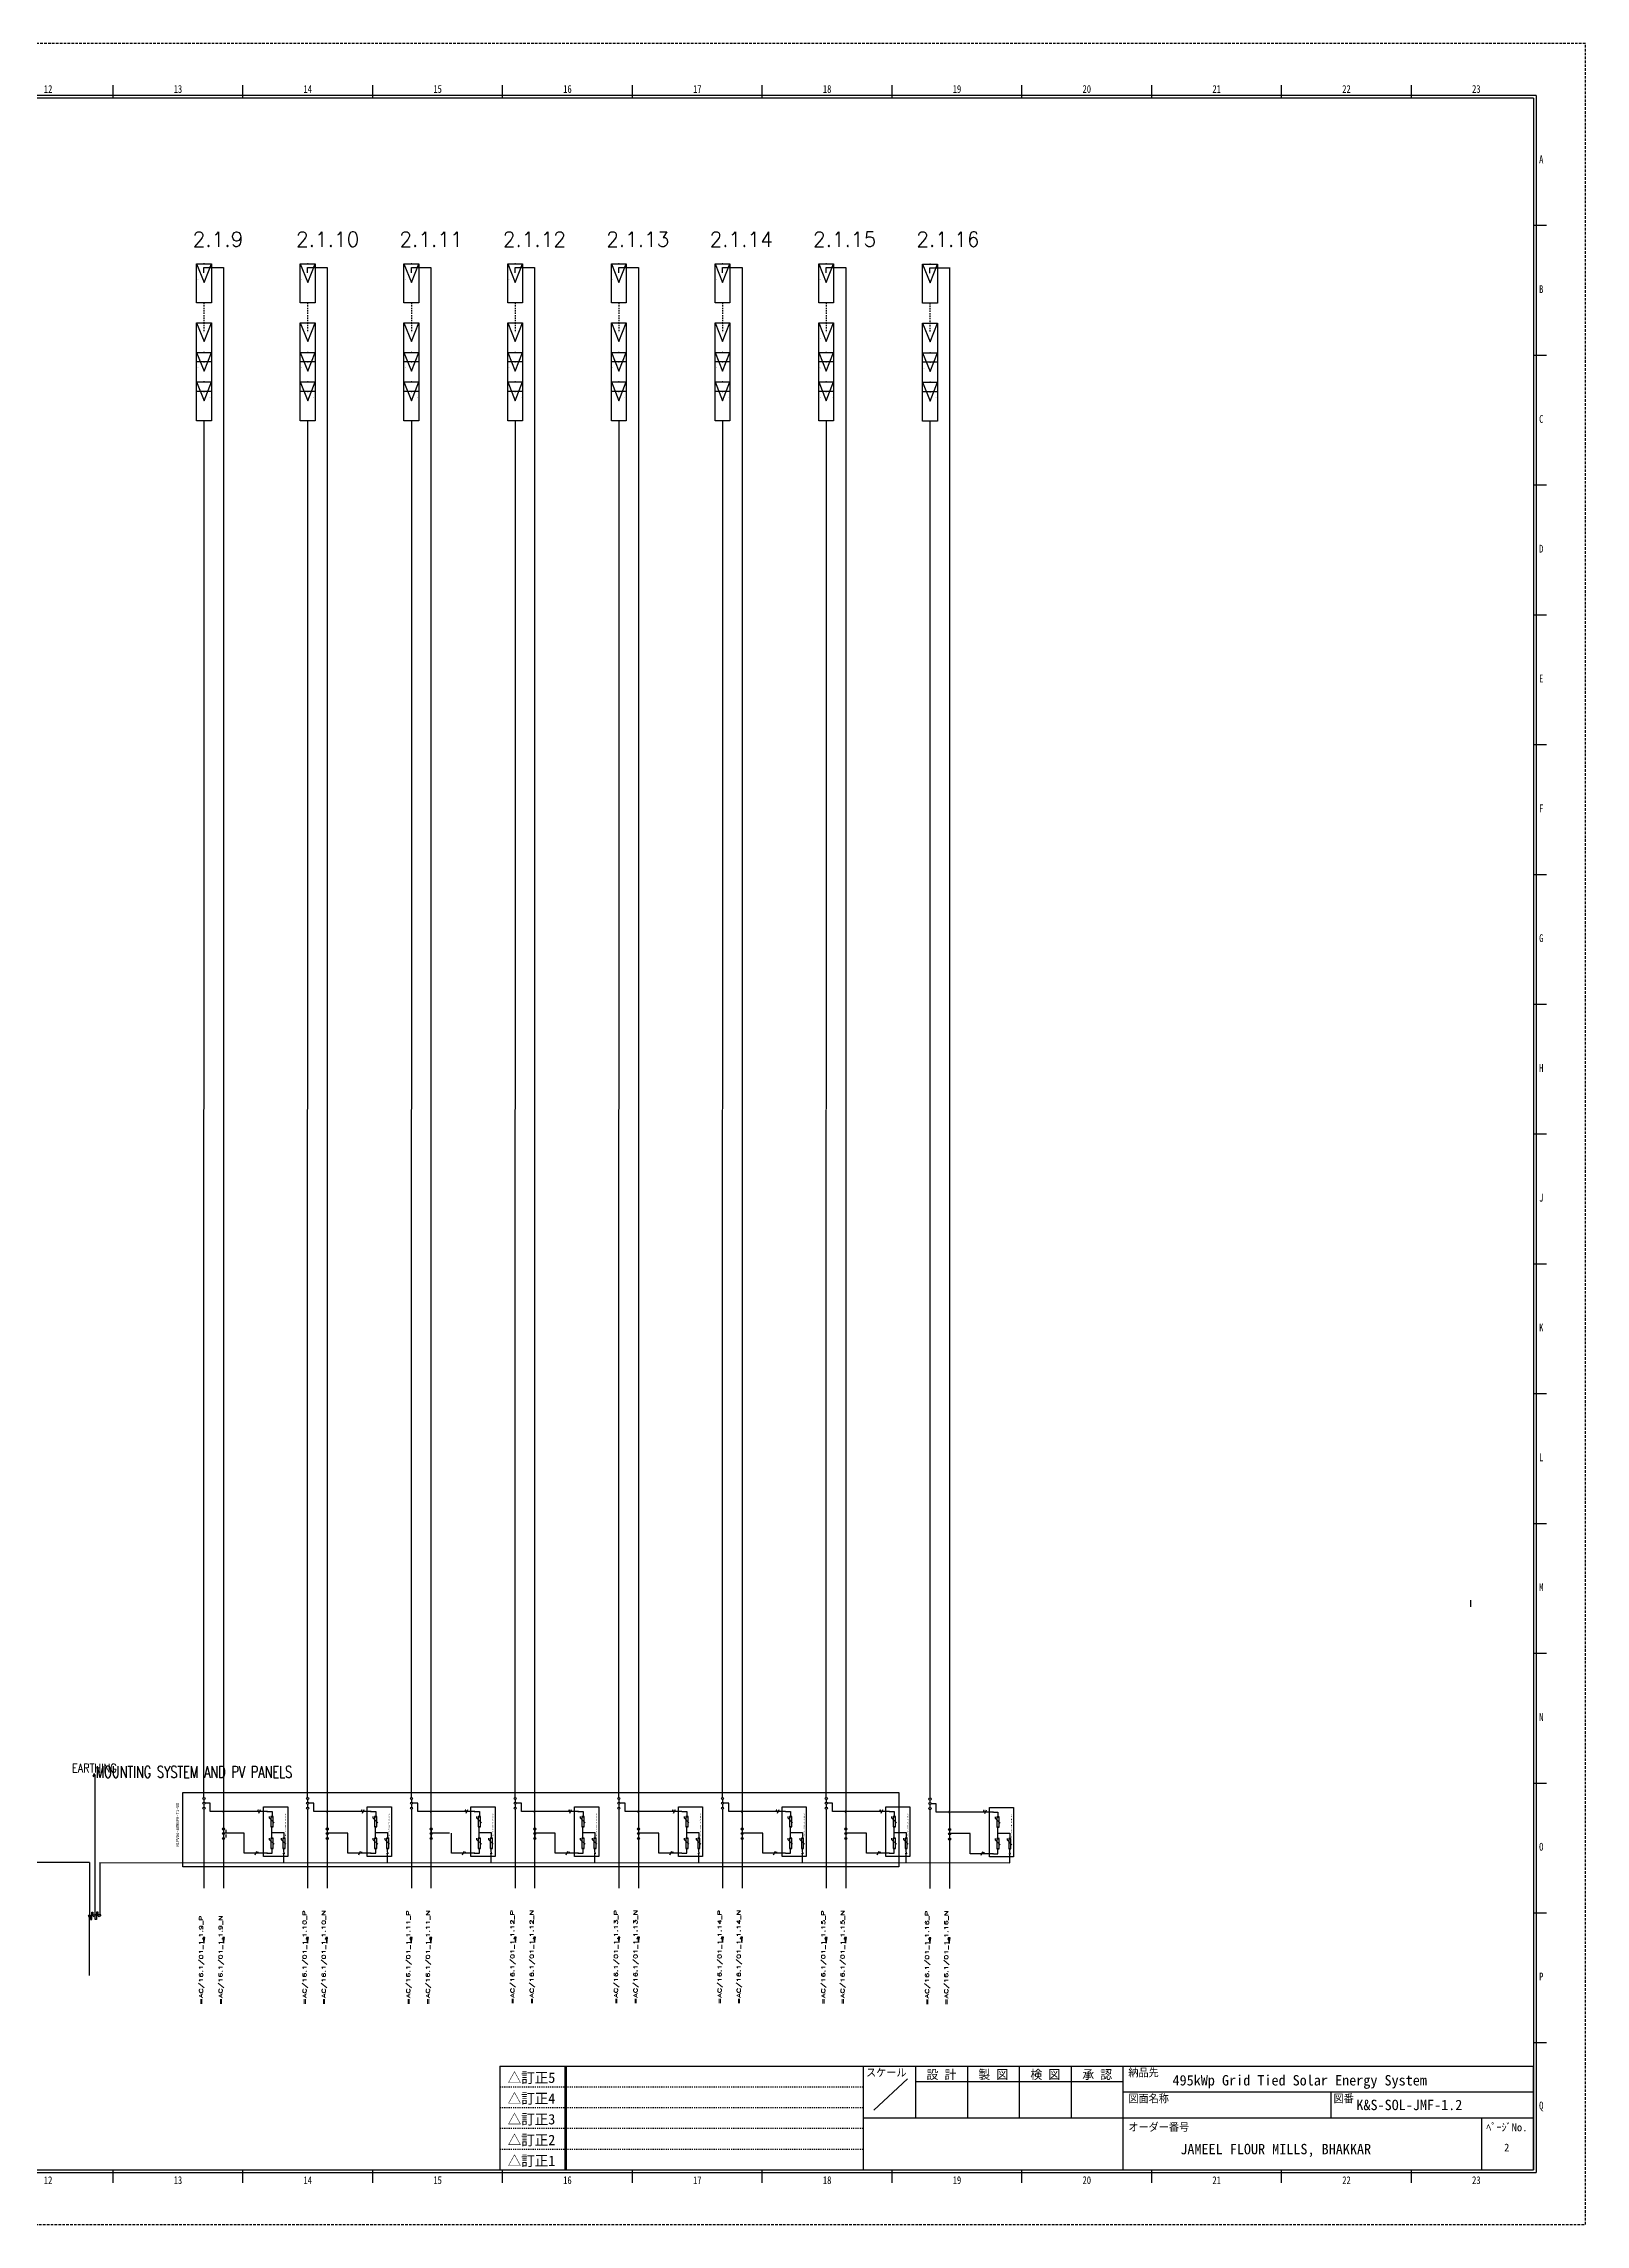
# Model space of a CAD drawing. Header units: inches. Extents: x 6 to 1968, y -75 to 125.
# Drawn here: x 1505.1 to 1646.5, y -75.2 to 124.9 of the extents above; entities that cross this region are included whole.
import ezdxf
from ezdxf.enums import TextEntityAlignment as Align

# ---------------------------------------------------------------- set-up
doc = ezdxf.new("R2010")
doc.units = ezdxf.units.IN
doc.header["$MEASUREMENT"] = 0
for name, pattern in [('DASHEDX2', [1.5, 1, -0.5]), ('HIDDEN', [0.375, 0.25, -0.125]), ('HIDDEN2', [0.1875, 0.125, -0.0625])]:
    doc.linetypes.add(name, pattern=pattern)
for name, color, linetype in [('COMMENT', 4, 'Continuous'), ('DESC', 1, 'Continuous'), ('GRN_10AWG', 3, 'Continuous'), ('GRY_20AWG', 9, 'Continuous'), ('HIDDEN', 7, 'HIDDEN'), ('MISC', 2, 'Continuous'), ('RED_12AWG', 1, 'Continuous'), ('SYMS', 7, 'Continuous'), ('TAGS', 51, 'Continuous'), ('TITLE', 4, 'Continuous'), ('WIREREF', 61, 'Continuous'), ('ZUWAKU', 7, 'Continuous')]:
    doc.layers.add(name, color=color, linetype=linetype)
doc.styles.add('WD', font='romans.shx')
doc.styles.add('WD_IEC', font='isocp2.shx', dxfattribs={"width": 0.9, "height": 4})

# ---------------------------------------------------------------- blocks, each defined once
blk = doc.blocks.new('JIS_border_a0')
at = {"layer": 'ZUWAKU'}
for p, q in [((621, 819), (621, 824)), ((671, 819), (671, 824)), ((721, 819), (721, 824)), ((771, 819), (771, 824)), ((821, 819), (821, 824)), ((871, 819), (871, 824)), ((921, 819), (921, 824)), ((971, 819), (971, 824)), ((1021, 819), (1021, 824)), ((1071, 819), (1071, 824)), ((1121, 819), (1121, 824)), ((1168, 770), (1173, 770)), ((1168, 720), (1173, 720)), ((1168, 670), (1173, 670)), ((1168, 620), (1173, 620)), ((1168, 570), (1173, 570)), ((1168, 520), (1173, 520)), ((1168, 470), (1173, 470)), ((1168, 420), (1173, 420)), ((1168, 370), (1173, 370)), ((1168, 320), (1173, 320)), ((1168, 270), (1173, 270)), ((1168, 220), (1173, 220)), ((1168, 170), (1173, 170)), ((1168, 120), (1173, 120)), ((1168, 70), (1173, 70)), ((621, 16), (621, 21)), ((671, 16), (671, 21)), ((721, 16), (721, 21)), ((771, 16), (771, 21)), ((821, 16), (821, 21)), ((871, 16), (871, 21)), ((921, 16), (921, 21)), ((971, 16), (971, 21)), ((1021, 16), (1021, 21)), ((1071, 16), (1071, 21)), ((1121, 16), (1121, 21))]:
    blk.add_line(p, q, dxfattribs=at)
at = {"layer": 'ZUWAKU', "color": 5}
for p, q in [((1169, 820), (20, 820)), ((1168, 819), (21, 819)), ((1168, 819), (1168, 21)), ((1169, 820), (1169, 20)), ((20, 20), (1169, 20)), ((21, 21), (1168, 21)), ((644, 20), (644, 20)), ((694, 20), (694, 20)), ((744, 20), (744, 20)), ((794, 20), (794, 20)), ((844, 20), (844, 20))]:
    blk.add_line(p, q, dxfattribs=at)
at = {"layer": 'ZUWAKU', "color": 5, "linetype": 'DASHEDX2'}
blk.add_lwpolyline([(0, 0), (1188, 0), (1188, 840), (0, 840)], close=True, dxfattribs=at)
at = {"layer": 'COMMENT', "width": 0.8}
for s, p in [('12', (596, 822.5)), ('13', (646, 822.5)), ('14', (696, 822.5)), ('15', (746, 822.5)), ('16', (796, 822.5)), ('17', (846, 822.5)), ('18', (896, 822.5)), ('19', (946, 822.5)), ('20', (996, 822.5)), ('21', (1046, 822.5)), ('22', (1096, 822.5)), ('23', (1146, 822.5)), ('A', (1171, 795.43)), ('B', (1171, 745.43)), ('C', (1171, 695.43)), ('D', (1171, 645.43)), ('E', (1171, 595.43)), ('F', (1171, 545.43)), ('G', (1171, 495.43)), ('H', (1171, 445.43)), ('J', (1171, 395.43)), ('K', (1171, 345.43)), ('L', (1171, 295.43)), ('M', (1171, 245.43)), ('N', (1171, 195.43)), ('O', (1171, 145.43)), ('P', (1171, 95.43)), ('Q', (1171, 45.43)), ('12', (596, 17)), ('13', (646, 17)), ('14', (696, 17)), ('15', (746, 17)), ('16', (796, 17)), ('17', (846, 17)), ('18', (896, 17)), ('19', (946, 17)), ('20', (996, 17)), ('21', (1046, 17)), ('22', (1096, 17)), ('23', (1146, 17))]:
    blk.add_text(s, height=3, dxfattribs=at).set_placement(p, align=Align.MIDDLE)
blk = doc.blocks.new('JIS_tblock_a0')
at = {"layer": 'HIDDEN'}
for p, q in [((-398, 32), (-258, 32)), ((-398, 24), (-258, 24)), ((-398, 16), (-258, 16)), ((-398, 8), (-258, 8))]:
    blk.add_line(p, q, dxfattribs=at)
at = {"layer": 'ZUWAKU'}
for p, q in [((-398, 40), (0, 40)), ((-398, 40), (-398, 0)), ((-373, 40), (-373, 0)), ((-372.5, 40), (-372.5, 0)), ((-258, 0), (-258, 40)), ((-241, 35), (-254, 23)), ((-238, 40), (-238, 20)), ((-238, 34), (-158, 34)), ((-218, 40), (-218, 20)), ((-198, 40), (-198, 20)), ((-178, 40), (-178, 20)), ((-158, 0), (-158, 40)), ((0, 0), (0, 40)), ((-158, 30), (0, 30)), ((-78, 30), (-78, 20)), ((-258, 20), (-158, 20)), ((-158, 20), (0, 20)), ((-20, 20), (-20, 0)), ((-398, 0), (0, 0))]:
    blk.add_line(p, q, dxfattribs=at)
at = {"layer": 'TITLE'}
for tag, p, height in [('REVINFO51', (-370, 34), 3), ('ORDER2', (-139, 32.5), 4), ('REVINFO41', (-370, 26), 3), ('SCALE0', (-247.5, 23), 3), ('INFO1', (-139, 22.5), 4), ('REVINFO31', (-370, 18), 3), ('REVINFO21', (-370, 10), 3), ('ORDER1', (-136, 6), 4), ('REVINFO11', (-370, 2), 3)]:
    blk.add_attdef(tag, p, '', height=height, dxfattribs=at)
for tag, p in [('REVDATEY5', (-306, 34)), ('REVDATEM5', (-298, 34)), ('REVDATED5', (-290, 34)), ('REVDESIGN5', (-260, 34)), ('REVDATEY4', (-306, 26)), ('REVDATEM4', (-298, 26)), ('REVDATED4', (-290, 26)), ('REVDESIGN4', (-260, 26)), ('SCALE1', (-251, 29)), ('REVDATEY3', (-306, 18)), ('REVDATEM3', (-298, 18)), ('REVDATED3', (-290, 18)), ('REVDESIGN3', (-260, 18)), ('REVDATEY2', (-306, 10)), ('REVDATEM2', (-298, 10)), ('REVDATED2', (-290, 10)), ('REVDESIGN2', (-260, 10)), ('REVDATEY1', (-306, 2)), ('REVDATEM1', (-298, 2)), ('REVDATED1', (-290, 2)), ('REVDESIGN1', (-260, 2))]:
    blk.add_attdef(tag, text='', height=3, dxfattribs=at).set_placement(p, align=Align.RIGHT)
for tag, height, p in [('DESIGN1', 3, (-228, 27)), ('DESIGN2', 3, (-208, 27)), ('DESIGN3', 3, (-188, 27)), ('DESIGN4', 3, (-168, 27)), ('FILENAME0', 4, (-47.8, 25)), ('PAGE0', 3, (-10.3, 8.6))]:
    blk.add_attdef(tag, text='', height=height, dxfattribs=at).set_placement(p, align=Align.MIDDLE)
at = {"layer": 'TITLE', "flags": 1}
for tag, p in [('TYPE0', (-398, 0)), ('ORDER3', (-398, 0)), ('ORDER4', (-398, 0)), ('ORDER5', (-398, 0)), ('ORDER6', (-398, 0)), ('ORDER7', (-398, 0)), ('ORDER8', (-398, 0)), ('ORDER9', (-398, 0)), ('ORDER10', (-398, 0)), ('ORDER11', (-398, 0)), ('ORDER12', (-398, 0)), ('ORDER13', (-398, 0)), ('ORDER14', (-398, 0)), ('ORDER15', (-398, 0)), ('ORDER16', (-398, 0)), ('ORDER17', (-398, 0)), ('ORDER18', (-398, 0)), ('ORDER19', (-398, 0)), ('ORDER20', (-398, 0)), ('ORDER21', (-398, 0)), ('ORDER22', (-398, 0)), ('ORDER23', (-398, 0)), ('SCALETYPE0', (-398, 0)), ('DATEY1', (-398, 0)), ('DATEM1', (-398, 0)), ('DATED1', (-398, 0)), ('DATEY2', (-398, 0)), ('DATEM2', (-398, 0)), ('DATED2', (-398, 0)), ('DATEY3', (-398, 0)), ('DATEM3', (-398, 0)), ('DATED3', (-398, 0)), ('DATEY4', (-398, 0)), ('DATEM4', (-398, 0)), ('DATED4', (-398, 0)), ('DATEY5', (-398, 0)), ('DATEM5', (-398, 0)), ('DATED5', (-398, 0)), ('DATEY6', (-398, 0)), ('DATEM6', (-398, 0)), ('DATED6', (-398, 0)), ('INFO3', (-398, 0)), ('INFO4', (-398, 0)), ('INFO5', (-398, 0)), ('INFO6', (-398, 0)), ('INFO7', (-398, 0)), ('INFO8', (-398, 0)), ('INFO9', (-398, 0)), ('INFO10', (-398, 0)), ('INFO11', (-398, 0)), ('INFO12', (-398, 0)), ('INFO13', (-398, 0)), ('INFO14', (-398, 0)), ('INFO15', (-398, 0)), ('INFO16', (-398, 0)), ('INFO17', (-398, 0)), ('INFO18', (-398, 0)), ('INFO19', (-398, 0)), ('INFO20', (-398, 0)), ('INFO21', (-398, 0)), ('INFO22', (-398, 0)), ('INFO23', (-398, 0)), ('INFO24', (-398, 0)), ('REFERENCETYPE0', (-398, 0)), ('BANNAME0', (-398, 0)), ('INFO2', (-397.7, 0))]:
    blk.add_attdef(tag, p, '', height=3, dxfattribs=at)
at = {"layer": 'TITLE', "width": 0.8, "flags": 1}
for tag in ['REVINFO12', 'REVINFO13', 'REVINFO22', 'REVINFO23', 'REVINFO32', 'REVINFO33', 'REVINFO42', 'REVINFO43', 'REVINFO52', 'REVINFO53', 'REVINFO61', 'REVINFO62', 'REVINFO63', 'REVINFO71', 'REVINFO72', 'REVINFO73', 'REVINFO81', 'REVINFO82', 'REVINFO83', 'REVDESIGN6', 'REVDESIGN7', 'REVDESIGN8', 'REVDATEY6', 'REVDATEM6', 'REVDATED6', 'REVDATEY7', 'REVDATEM7', 'REVDATED7', 'REVDATEY8', 'REVDATEM8', 'REVDATED8']:
    blk.add_attdef(tag, (-398, 0), '', height=3, dxfattribs=at)
at = {"layer": 'TITLE', "flags": 1}
blk.add_attdef('LPAGE0', text='', height=3, dxfattribs=at).set_placement((-11, 3), align=Align.CENTER)
blk.add_attdef('PAPER0', text='', height=1, dxfattribs=at).set_placement((-3, -1), align=Align.TOP_RIGHT)
at = {"layer": 'ZUWAKU'}
for s, height, p in [('△訂正5', 4, (-395, 33.5)), ('スケール', 3, (-257, 36)), ('納品先', 3, (-156, 36)), ('△訂正4', 4, (-395, 25.5)), ('図面名称', 3, (-156, 26)), ('図番', 3, (-77, 26)), ('△訂正3', 4, (-395, 17.5)), ('オーダー番号', 3, (-156, 15)), ('△訂正2', 4, (-395, 9.5)), ('△訂正1', 4, (-395, 1.5))]:
    blk.add_text(s, height=height, dxfattribs=at).set_placement(p)
for s, height, p in [('設 計', 3.5, (-228, 35)), ('製 図', 3.5, (-208, 35)), ('検 図', 3.5, (-188, 35)), ('承 認', 3.5, (-168, 35)), ('ﾍﾟｰｼﾞNo.', 3, (-10.23, 14.88))]:
    blk.add_text(s, height=height, dxfattribs=at).set_placement(p, align=Align.CENTER)
blk = doc.blocks.new('HA1S4')
for points in [[(0, 0), (-0.031, 0), (0, -0.094), (0.031, 0), (0, 0)], [(0.016, -0.011), (-0.016, -0.011), (0, -0.058), (0.016, -0.011)]]:
    blk.add_lwpolyline(points)
at = {"style": 'WD', "flags": 1}
for tag, p in [('X2TERM01', (0, 0)), ('SIGCODE', (0.035, -0.083))]:
    blk.add_attdef(tag, p, '', height=0.01, dxfattribs=at)
at = {"style": 'WD', "width": 0.7}
for tag, p in [('XREF', (0.088, -0.062)), ('DESC1', (0.088, 0.113))]:
    blk.add_attdef(tag, p, '', height=0.125, dxfattribs=at)
at = {"style": 'WD', "width": 0.8, "flags": 8}
blk.add_attdef('WIRENO', text='', height=0.125, dxfattribs=at).set_placement((0, -0.259), align=Align.CENTER)
blk = doc.blocks.new('VT0_02')
blk.add_circle((0, 0), 0.0699)
at = {"style": 'WD', "flags": 1}
for tag, p in [('X4TERM01', (-0.07, 0)), ('X2TERM01', (0, 0.07)), ('X1TERM01', (0.07, 0)), ('X8TERM01', (0, -0.07))]:
    blk.add_attdef(tag, p, '', height=0.01, dxfattribs=at)
blk = doc.blocks.new('WDDOT')
for radius in [0.03, 0.0187, 0.00929]:
    blk.add_circle((0, 0), radius)
blk = doc.blocks.new('HA1S2')
for points in [[(0, 0), (-0.03, 0), (0, 0.09), (0.03, 0), (0, 0)], [(-0.02, 0.01), (0.02, 0.01), (0, 0.06), (-0.02, 0.01)]]:
    blk.add_lwpolyline(points)
at = {"style": 'WD', "width": 0.8, "flags": 8}
blk.add_attdef('WIRENO', text='', height=0.125, dxfattribs=at).set_placement((0, 0.15), align=Align.CENTER)
at = {"style": 'WD', "flags": 1}
for tag, p in [('X8TERM01', (0, 0)), ('SIGCODE', (0.03, 0.07))]:
    blk.add_attdef(tag, p, '', height=0.01, dxfattribs=at)
at = {"style": 'WD', "width": 0.7}
for tag, p in [('XREF', (0.08, -0.04)), ('DESC1', (0.08, -0.21))]:
    blk.add_attdef(tag, p, '', height=0.125, dxfattribs=at)
blk = doc.blocks.new('HT0_01')
for p, q in [((-0.0625, 0.0625), (0.0625, 0.0625)), ((-0.0625, -0.0625), (-0.0625, 0.0625)), ((0.0625, 0.0625), (0.0625, -0.0625)), ((0.0625, -0.0625), (-0.0625, -0.0625))]:
    blk.add_line(p, q)
at = {"style": 'WD', "flags": 1}
for tag, p in [('X4TERM01', (-0.0625, 0)), ('X2TERM01', (0, 0.0625)), ('X1TERM01', (0.0625, 0)), ('X8TERM01', (0, -0.0625))]:
    blk.add_attdef(tag, p, '', height=0.01, dxfattribs=at)
blk = doc.blocks.new('PVM')
at = {"color": 5}
for p, q in [((2.64, 1), (1.37, 0.5)), ((1.37, 0.5), (2.64, 0))]:
    blk.add_line(p, q, dxfattribs=at)
blk.add_lwpolyline([(0, 1), (2.64, 1), (2.64, 0), (0, 0)], close=True, dxfattribs=at)
at = {"layer": 'SYMS', "color": 5, "xscale": 0.3699338068975089, "yscale": 0.3699338068975089, "zscale": 0.3699338068975089}
for p in [(0, 0.5), (2.64, 0.5)]:
    blk.add_blockref('HT0_01', p, dxfattribs=at)
at = {"color": 5, "char_height": 0.065, "attachment_point": 1}
for s, insert, rotation in [('+', (1.62, 0.88), 180), ('-', (1.57, 0.07), 90)]:
    blk.add_mtext_dynamic_manual_height_columns(s, width=0.0989, gutter_width=0.325, heights=[0], dxfattribs=dict(at, insert=insert, rotation=rotation))
blk = doc.blocks.new('HT0_02')
blk.add_circle((0, 0), 0.0699)
at = {"style": 'WD', "flags": 1}
for tag, p in [('X4TERM01', (-0.07, 0)), ('X2TERM01', (0, 0.07)), ('X1TERM01', (0.07, 0)), ('X8TERM01', (0, -0.07))]:
    blk.add_attdef(tag, p, '', height=0.01, dxfattribs=at)
blk = doc.blocks.new('HGND4')
for p, q in [((0, 0), (10, 0)), ((10, -4), (10, 4)), ((11, -2), (11, 2)), ((12, -1), (12, 1))]:
    blk.add_line(p, q)
blk.add_circle((10, 0), 5)
at = {"style": 'WD_IEC'}
for tag, p in [('TAG1', (2, 5)), ('INST', (2, 12)), ('LOC', (2, 8))]:
    blk.add_attdef(tag, text='', height=2.5, dxfattribs=at).set_placement(p, align=Align.RIGHT)
at = {"style": 'WD_IEC', "flags": 1}
blk.add_attdef('X4TERM01', (0, 0), '', height=0.32, dxfattribs=at)
blk = doc.blocks.new('VT0_05')
blk.add_lwpolyline([(0.1, -0.1), (0, 0.1), (-0.1, -0.1)], close=True)
at = {"style": 'WD', "flags": 1}
for tag, p in [('X2TERM01', (0, 0.1)), ('X1TERM01', (0, 0)), ('X4TERM01', (0, 0)), ('X8TERM01', (0, -0.1))]:
    blk.add_attdef(tag, p, '', height=0.01, dxfattribs=at)
blk = doc.blocks.new('Lightening Surge Arrestor')
at = {"color": 7}
for p, q in [((0.5, 2.92), (0.5, 2.83)), ((0.5, 2.83), (0.83, 2.5)), ((0.5, 1.46), (0.5, 1.37)), ((0.5, 1.37), (0.83, 1.04)), ((1.31, 1.46), (1.31, 1.37)), ((1.31, 1.37), (1.63, 1.04))]:
    blk.add_line(p, q, dxfattribs=at)
for points in [[(0.11, 3.57), (1.75, 3.57), (1.75, 0.22), (0.11, 0.22)], [(0.77, 2.92), (0.61, 2.92), (0.61, 2.23), (0.77, 2.23)], [(0.77, 1.46), (0.61, 1.46), (0.61, 0.76), (0.77, 0.76)], [(1.57, 1.46), (1.42, 1.46), (1.42, 0.76), (1.57, 0.76)]]:
    blk.add_lwpolyline(points, close=True, dxfattribs=at)
at = {"layer": 'GRY_20AWG', "color": 7}
blk.add_line((1.49, 0.5), (1.49, 0.47), dxfattribs=at)
at = {"layer": 'RED_12AWG', "color": 7}
for p, q in [((0.38, 3.25), (0.69, 3.25)), ((0.69, 3.25), (0.69, 2.93)), ((0.69, 2.92), (0.68, 2.92)), ((0.68, 1.46), (0.68, 2.23)), ((0.68, 1.83), (1.49, 1.83)), ((1.49, 1.83), (1.49, 1.47)), ((0.69, 1.46), (0.68, 1.46)), ((0.69, 0.43), (0.69, 0.77)), ((1.49, 0.5), (1.49, 0.76))]:
    blk.add_line(p, q, dxfattribs=at)
at = {"layer": 'RED_12AWG', "color": 0}
blk.add_line((0.38, 0.43), (0.69, 0.43), dxfattribs=at)
at = {"layer": 'SYMS', "color": 7}
for name, p, xscale, yscale, zscale in [('HT0_02', (0.36, 3.25), 0.3314421991292846, 0.3314421991292846, 0.3314421991292846), ('VT0_05', (0.69, 2.92), 0.1052161047490845, 0.1052161047490845, 0.1052161047490845), ('VT0_05', (0.69, 1.46), 0.1052161047490845, 0.1052161047490845, 0.1052161047490845), ('HT0_02', (0.69, 1.46), 0.01504368401050088, 0.01504368401050088, 0.01504368401050088), ('VT0_05', (1.49, 1.46), 0.1052161047490845, 0.1052161047490845, 0.1052161047490845)]:
    blk.add_blockref(name, p, dxfattribs=dict(at, xscale=xscale, yscale=yscale, zscale=zscale))
at = {"layer": 'SYMS', "color": 7, "xscale": -0.1052161047490845, "yscale": 0.1052161047490845, "zscale": 0.1052161047490845, "rotation": 180}
for p in [(0.69, 2.23), (0.69, 0.77), (1.49, 0.77)]:
    blk.add_blockref('VT0_05', p, dxfattribs=at)
at = {"layer": 'SYMS', "xscale": 0.3314421991292846, "yscale": 0.3314421991292846, "zscale": 0.3314421991292846}
blk.add_blockref('HT0_02', (0.36, 0.43), dxfattribs=at)
at = {"layer": 'SYMS', "color": 7}
ref = blk.add_blockref('HGND4', (1.49, 0.47), dxfattribs=dict(at, xscale=0.005, yscale=0.005, zscale=0.005, rotation=270))
ref.add_attrib('TAG1', 'PE', dxfattribs={"layer": 'TAGS', "height": 0.0125, "rotation": 270, "style": 'WD_IEC'}).set_placement((1.51, 0.46), align=Align.RIGHT)
at = {"color": 7, "insert": (1.57, 1.49), "char_height": 0.065, "attachment_point": 1, "rotation": 90}
blk.add_mtext_dynamic_manual_height_columns('YCS6-C-T1/T2-1000DC-PV/20KA-40KA', width=1.8749, gutter_width=0.325, heights=[0], dxfattribs=at)
at = {"color": 7}
for tag, p in [('+', (0.45, 3.31)), ('-', (0.46, 0.49))]:
    blk.add_attdef(tag, p, '', height=0.065, dxfattribs=at)
blk.add_attdef('YCS6-C-T1/T2-1000DC-PV/20KA-40KA', (1.65, 1.49), '', height=0.065, rotation=90, dxfattribs=at)
blk = doc.blocks.new('HW01')
for p, q in [((0.06, 0.12), (-0.06, -0.12)), ((0.03, 0), (-0.03, 0))]:
    blk.add_line(p, q)
at = {"style": 'WD', "width": 0.8}
blk.add_attdef('TAG1', text='', height=0.125, dxfattribs=at).set_placement((-0.03, 0.03), align=Align.RIGHT)
at = {"style": 'WD', "width": 0.7, "flags": 1}
for tag, p in [('INST', (0, 0.36)), ('LOC', (0, 0.19)), ('DESC1', (0, -0.46)), ('DESC2', (0, -0.61)), ('XREF', (0, -0.3))]:
    blk.add_attdef(tag, text='', height=0.125, dxfattribs=at).set_placement(p, align=Align.CENTER)
at = {"style": 'WD', "flags": 1}
for tag, p in [('X4TERM01', (-0.03, 0)), ('X1TERM01', (0.03, 0))]:
    blk.add_attdef(tag, p, '', height=0.0125, dxfattribs=at)
at = {"linetype": 'Continuous', "style": 'WD', "flags": 9}
blk.add_attdef('ASSYCODE', text='', height=0.01, dxfattribs=at).set_placement((0.03, 0.04), align=Align.CENTER)
at = {"style": 'WD'}
for tag, p in [('X2LINK', (0, 0.12)), ('X8LINK', (0, -0.12))]:
    blk.add_attdef(tag, p, '', height=0.01, dxfattribs=at)
at = {"style": 'WD', "flags": 9}
blk.add_attdef('FAMILY', text='', height=0.01, dxfattribs=at).set_placement((0.02, 0.12), align=Align.CENTER)
at = {"style": 'WD', "width": 0.8}
blk.add_attdef('RATING1', (0.09, 0.03), '', height=0.125, dxfattribs=at)
at = {"style": 'WD', "width": 0.8, "flags": 1}
blk.add_attdef('MFG', text='', height=0.0938, dxfattribs=at).set_placement((-0.12, -0.03), align=Align.TOP_RIGHT)
blk.add_attdef('CAT', text='', height=0.0938, dxfattribs=at).set_placement((0.03, -0.03), align=Align.TOP_LEFT)

msp = doc.modelspace()

# ---------------------------------------------------------------- linework, layer by layer
at = {"layer": 'GRN_10AWG'}
for p, q in [((1636.04, -18.52), (1636.04, -17.91)), ((1509.84, -46.77), (1509.84, -34.03)), ((1509.33, -41.97), (1495.09, -41.97)), ((1509.33, -41.97), (1509.33, -46.87)), ((1510.28, -41.99), (1510.28, -46.77)), ((1510.28, -41.99), (1593.74, -42.02)), ((1527.16, -41.99), (1527.16, -41.17)), ((1536.67, -41.99), (1536.67, -41.17)), ((1546.18, -41.99), (1546.18, -41.17)), ((1555.69, -41.99), (1555.69, -41.17)), ((1565.21, -41.99), (1565.21, -41.17)), ((1574.72, -41.99), (1574.72, -41.17)), ((1584.23, -42.02), (1584.23, -41.17)), ((1593.74, -42.02), (1593.74, -41.2)), ((1509.29, -46.87), (1509.29, -52.36))]:
    msp.add_line(p, q, dxfattribs=at)
at = {"layer": 'GRY_20AWG'}
for p, q in [((1509.77, -34.06), (1509.77, -33.94)), ((1509.82, -34.06), (1509.77, -34.06)), ((1509.33, -46.96), (1509.29, -46.96)), ((1509.43, -46.87), (1509.43, -47.2)), ((1509.43, -47.2), (1509.54, -47.2)), ((1509.54, -47.2), (1509.54, -46.53)), ((1509.54, -46.53), (1509.65, -46.53)), ((1509.65, -46.53), (1509.65, -46.87)), ((1509.75, -46.77), (1509.84, -46.77)), ((1509.84, -47.2), (1509.84, -46.87)), ((1509.98, -47.2), (1509.84, -47.2)), ((1510.12, -46.53), (1509.98, -46.53)), ((1509.98, -46.53), (1509.98, -47.2)), ((1510.21, -46.77), (1510.09, -46.77)), ((1510.12, -46.87), (1510.12, -46.53)), ((1510.36, -46.77), (1510.21, -46.77)), ((1510.36, -46.87), (1510.36, -46.77))]:
    msp.add_line(p, q, dxfattribs=at)
at = {"layer": 'RED_12AWG', "color": 7}
for p, q in [((1519.83, 103.85), (1519.83, 104.35)), ((1519.83, 104.35), (1521.63, 104.35)), ((1529.34, 103.85), (1529.34, 104.35)), ((1529.34, 104.35), (1531.14, 104.35)), ((1538.86, 103.85), (1538.86, 104.35)), ((1538.86, 104.35), (1540.65, 104.35)), ((1548.37, 103.85), (1548.37, 104.35)), ((1548.37, 104.35), (1550.16, 104.35)), ((1557.88, 103.85), (1557.88, 104.35)), ((1557.88, 104.35), (1559.68, 104.35)), ((1567.39, 103.85), (1567.39, 104.35)), ((1567.39, 104.35), (1569.19, 104.35)), ((1576.91, 103.85), (1576.91, 104.35)), ((1576.91, 104.35), (1578.7, 104.35)), ((1586.42, 103.81), (1586.42, 104.32)), ((1586.42, 104.32), (1588.21, 104.32)), ((1519.83, -36.21), (1519.83, -36.44)), ((1519.83, -36.63), (1519.83, -36.91)), ((1519.83, -37.09), (1519.83, -44.33)), ((1520.4, -36.55), (1519.93, -36.55)), ((1520.4, -37.31), (1520.4, -36.55)), ((1524.87, -37.31), (1520.4, -37.31)), ((1521.63, -37.38), (1521.63, -44.33)), ((1525.62, -37.31), (1524.95, -37.31)), ((1529.34, -36.21), (1529.34, -36.44)), ((1529.34, -36.63), (1529.34, -36.91)), ((1529.34, -37.09), (1529.34, -44.33)), ((1529.91, -36.55), (1529.44, -36.55)), ((1529.91, -37.31), (1529.91, -36.55)), ((1534.38, -37.31), (1529.91, -37.31)), ((1531.14, -37.38), (1531.14, -44.33)), ((1535.13, -37.31), (1534.46, -37.31)), ((1538.86, -36.21), (1538.86, -36.44)), ((1538.86, -36.63), (1538.86, -36.91)), ((1538.86, -37.09), (1538.86, -44.33)), ((1539.43, -36.55), (1538.95, -36.55)), ((1539.43, -37.31), (1539.43, -36.55)), ((1543.89, -37.31), (1539.43, -37.31)), ((1540.65, -37.38), (1540.65, -44.33)), ((1544.65, -37.31), (1543.97, -37.31)), ((1548.37, -36.21), (1548.37, -36.44)), ((1548.37, -36.63), (1548.37, -36.91)), ((1548.37, -37.09), (1548.37, -44.33)), ((1548.94, -36.55), (1548.46, -36.55)), ((1548.94, -37.31), (1548.94, -36.55)), ((1553.4, -37.31), (1548.94, -37.31)), ((1550.16, -37.38), (1550.16, -44.33)), ((1554.16, -37.31), (1553.49, -37.31)), ((1557.88, -36.21), (1557.88, -36.44)), ((1557.88, -36.63), (1557.88, -36.91)), ((1557.88, -37.09), (1557.88, -44.33)), ((1558.45, -36.55), (1557.98, -36.55)), ((1558.45, -37.31), (1558.45, -36.55)), ((1562.91, -37.31), (1558.45, -37.31)), ((1559.68, -37.38), (1559.68, -44.33)), ((1563.67, -37.31), (1563, -37.31)), ((1567.39, -36.21), (1567.39, -36.44)), ((1567.39, -36.63), (1567.39, -36.91)), ((1567.39, -37.09), (1567.39, -44.33)), ((1567.96, -36.55), (1567.49, -36.55)), ((1567.96, -37.31), (1567.96, -36.55)), ((1572.43, -37.31), (1567.96, -37.31)), ((1569.19, -37.38), (1569.19, -44.33)), ((1573.18, -37.31), (1572.51, -37.31)), ((1576.91, -36.21), (1576.91, -36.44)), ((1576.91, -36.63), (1576.91, -36.91)), ((1576.91, -37.09), (1576.91, -44.33)), ((1577.48, -36.55), (1577, -36.55)), ((1577.48, -37.31), (1577.48, -36.55)), ((1581.94, -37.31), (1577.48, -37.31)), ((1578.7, -37.38), (1578.7, -44.33)), ((1582.7, -37.31), (1582.02, -37.31)), ((1586.42, -36.25), (1586.42, -36.47)), ((1586.42, -36.66), (1586.42, -36.94)), ((1586.42, -37.13), (1586.42, -44.37)), ((1586.99, -36.59), (1586.51, -36.59)), ((1586.99, -37.35), (1586.99, -36.59)), ((1591.45, -37.35), (1586.99, -37.35)), ((1588.21, -37.42), (1588.21, -44.37)), ((1592.21, -37.35), (1591.54, -37.35)), ((1523.51, -39.29), (1521.73, -39.29)), ((1521.82, -39), (1521.82, -39.23)), ((1521.82, -39.42), (1521.82, -39.69)), ((1523.51, -41.14), (1523.51, -39.29)), ((1531.14, -39), (1531.14, -39.23)), ((1531.14, -39.42), (1531.14, -39.7)), ((1533.03, -39.29), (1531.24, -39.29)), ((1533.03, -41.14), (1533.03, -39.29)), ((1540.66, -39), (1540.66, -39.23)), ((1540.66, -39.42), (1540.66, -39.7)), ((1542.35, -39.29), (1540.75, -39.29)), ((1542.54, -41.14), (1542.54, -39.29)), ((1550.17, -39), (1550.17, -39.23)), ((1550.17, -39.42), (1550.17, -39.7)), ((1552.05, -39.29), (1550.26, -39.29)), ((1552.05, -41.14), (1552.05, -39.29)), ((1559.68, -39), (1559.68, -39.23)), ((1559.68, -39.42), (1559.68, -39.7)), ((1561.56, -39.29), (1559.78, -39.29)), ((1561.56, -41.14), (1561.56, -39.29)), ((1569.19, -39), (1569.19, -39.23)), ((1569.19, -39.42), (1569.19, -39.7)), ((1571.08, -39.29), (1569.29, -39.29)), ((1571.08, -41.14), (1571.08, -39.29)), ((1580.59, -39.29), (1578.8, -39.29)), ((1580.59, -41.14), (1580.59, -39.29)), ((1588.22, -39.04), (1588.22, -39.26)), ((1588.22, -39.45), (1588.22, -39.73)), ((1590.1, -39.32), (1588.31, -39.33)), ((1590.1, -41.18), (1590.1, -39.32)), ((1524.53, -41.14), (1523.51, -41.14)), ((1525.62, -41.14), (1524.61, -41.14)), ((1534.04, -41.14), (1533.03, -41.14)), ((1535.13, -41.14), (1534.12, -41.14)), ((1543.55, -41.14), (1542.54, -41.14)), ((1544.65, -41.14), (1543.63, -41.14)), ((1553.06, -41.14), (1552.05, -41.14)), ((1554.16, -41.14), (1553.15, -41.14)), ((1562.57, -41.14), (1561.56, -41.14)), ((1563.67, -41.14), (1562.66, -41.14)), ((1572.09, -41.14), (1571.08, -41.14)), ((1573.18, -41.14), (1572.17, -41.14)), ((1581.6, -41.14), (1580.59, -41.14)), ((1582.7, -41.14), (1581.68, -41.14)), ((1591.11, -41.18), (1590.1, -41.18)), ((1592.21, -41.18), (1591.2, -41.18))]:
    msp.add_line(p, q, dxfattribs=at)
at = {"layer": 'RED_12AWG', "color": 7, "ltscale": 2}
for p, q in [((1521.63, 104.35), (1521.63, -37.25)), ((1531.14, 104.35), (1531.14, -37.25)), ((1540.65, 104.35), (1540.65, -37.25)), ((1550.16, 104.35), (1550.16, -37.25)), ((1559.68, 104.35), (1559.68, -37.25)), ((1569.19, 104.35), (1569.19, -37.25)), ((1578.7, 104.35), (1578.7, -37.25)), ((1588.21, 104.35), (1588.21, -37.25)), ((1519.83, 90.24), (1519.8, -36.03)), ((1529.34, 90.24), (1529.31, -36.03)), ((1538.86, 90.24), (1538.83, -36.03)), ((1548.37, 90.24), (1548.34, -36.03)), ((1557.88, 90.24), (1557.85, -36.03)), ((1567.39, 90.24), (1567.36, -36.03)), ((1576.91, 90.24), (1576.87, -36.03)), ((1586.42, 90.24), (1586.39, -36.03))]:
    msp.add_line(p, q, dxfattribs=at)
at = {"layer": 'RED_12AWG', "color": 7, "linetype": 'HIDDEN2'}
for p, q in [((1519.83, 101.11), (1519.83, 98.4)), ((1529.34, 101.11), (1529.34, 98.4)), ((1538.86, 101.11), (1538.86, 98.4)), ((1548.37, 101.11), (1548.37, 98.4)), ((1557.88, 101.11), (1557.88, 98.4)), ((1567.39, 101.11), (1567.39, 98.4)), ((1576.91, 101.11), (1576.91, 98.4)), ((1586.42, 101.07), (1586.42, 98.37))]:
    msp.add_line(p, q, dxfattribs=at)
at = {"layer": 'RED_12AWG', "color": 7}
msp.add_lwpolyline([(1517.88, -35.56), (1583.55, -35.56), (1583.55, -42.37), (1517.88, -42.37)], close=True, dxfattribs=at)
for centre in [(1521.63, -37.31), (1531.14, -37.31), (1540.65, -37.31), (1550.16, -37.31), (1559.68, -37.31), (1569.19, -37.31), (1578.7, -37.31), (1588.21, -37.35)]:
    msp.add_arc(centre, 0.0677, 90, 270, dxfattribs=at)

# ---------------------------------------------------------------- block references
at = {"xscale": 0.2381753094695285, "yscale": 0.2381753094695285, "zscale": 0.2381753094695285}
msp.add_blockref('JIS_border_a0', (1363.58, -75.18), dxfattribs=at)
msp.add_blockref('JIS_tblock_a0', (1641.77, -70.18), dxfattribs=at).add_auto_attribs({'ORDER1': 'JAMEEL FLOUR MILLS, BHAKKAR', 'ORDER2': '495kWp Grid Tied Solar Energy System', 'FILENAME0': 'K&S-SOL-JMF-1.2', 'PAGE0': '2'})
at = {"layer": 'RED_12AWG', "color": 7, "xscale": 1.354493793604415, "yscale": 1.354493793604415, "zscale": 1.354493793604415}
for name, p in [('VT0_02', (1519.83, -36.12)), ('VT0_02', (1519.83, -36.53)), ('VT0_02', (1519.83, -37)), ('Lightening Surge Arrestor', (1525.14, -41.72)), ('VT0_02', (1529.34, -36.12)), ('VT0_02', (1529.34, -36.53)), ('VT0_02', (1529.34, -37)), ('Lightening Surge Arrestor', (1534.65, -41.72)), ('VT0_02', (1538.86, -36.12)), ('VT0_02', (1538.86, -36.53)), ('VT0_02', (1538.86, -37)), ('Lightening Surge Arrestor', (1544.16, -41.72)), ('VT0_02', (1548.37, -36.12)), ('VT0_02', (1548.37, -36.53)), ('VT0_02', (1548.37, -37)), ('Lightening Surge Arrestor', (1553.67, -41.72)), ('VT0_02', (1557.88, -36.12)), ('VT0_02', (1557.88, -36.53)), ('VT0_02', (1557.88, -37)), ('Lightening Surge Arrestor', (1563.19, -41.72)), ('VT0_02', (1567.39, -36.12)), ('VT0_02', (1567.39, -36.53)), ('VT0_02', (1567.39, -37)), ('Lightening Surge Arrestor', (1572.7, -41.72)), ('VT0_02', (1576.91, -36.12)), ('VT0_02', (1576.91, -36.53)), ('VT0_02', (1576.91, -37)), ('Lightening Surge Arrestor', (1582.21, -41.72)), ('VT0_02', (1586.42, -36.16)), ('VT0_02', (1586.42, -36.57)), ('VT0_02', (1586.42, -37.04)), ('Lightening Surge Arrestor', (1591.72, -41.76)), ('VT0_02', (1521.63, -38.91)), ('VT0_02', (1521.63, -39.32)), ('VT0_02', (1521.63, -39.79)), ('VT0_02', (1531.14, -38.91)), ('VT0_02', (1531.14, -39.32)), ('VT0_02', (1531.14, -39.79)), ('VT0_02', (1540.66, -38.91)), ('VT0_02', (1540.66, -39.32)), ('VT0_02', (1540.66, -39.79)), ('VT0_02', (1550.17, -38.91)), ('VT0_02', (1550.17, -39.32)), ('VT0_02', (1550.17, -39.79)), ('VT0_02', (1559.68, -38.91)), ('VT0_02', (1559.68, -39.32)), ('VT0_02', (1559.68, -39.79)), ('VT0_02', (1569.19, -38.91)), ('VT0_02', (1569.19, -39.32)), ('VT0_02', (1569.19, -39.79)), ('VT0_02', (1578.71, -38.91)), ('VT0_02', (1578.71, -39.32)), ('VT0_02', (1578.71, -39.79)), ('VT0_02', (1588.22, -38.95)), ('VT0_02', (1588.22, -39.36)), ('VT0_02', (1588.22, -39.83))]:
    msp.add_blockref(name, p, dxfattribs=at)
at = {"layer": 'RED_12AWG', "color": 7}
ref = msp.add_blockref('HW01', (1524.91, -37.31), dxfattribs=dict(at, xscale=1.354493793604415, yscale=1.354493793604415, zscale=1.354493793604415))
ref.add_attrib('TAG1', '+', dxfattribs={"layer": 'TAGS', "height": 0.169, "style": 'WD', "width": 0.8}).set_placement((1524.87, -37.27), align=Align.RIGHT)
ref = msp.add_blockref('HW01', (1534.42, -37.31), dxfattribs=dict(at, xscale=1.354493793604415, yscale=1.354493793604415, zscale=1.354493793604415))
ref.add_attrib('TAG1', '+', dxfattribs={"layer": 'TAGS', "height": 0.169, "style": 'WD', "width": 0.8}).set_placement((1534.38, -37.27), align=Align.RIGHT)
ref = msp.add_blockref('HW01', (1543.93, -37.31), dxfattribs=dict(at, xscale=1.354493793604415, yscale=1.354493793604415, zscale=1.354493793604415))
ref.add_attrib('TAG1', '+', dxfattribs={"layer": 'TAGS', "height": 0.169, "style": 'WD', "width": 0.8}).set_placement((1543.89, -37.27), align=Align.RIGHT)
ref = msp.add_blockref('HW01', (1553.44, -37.31), dxfattribs=dict(at, xscale=1.354493793604415, yscale=1.354493793604415, zscale=1.354493793604415))
ref.add_attrib('TAG1', '+', dxfattribs={"layer": 'TAGS', "height": 0.169, "style": 'WD', "width": 0.8}).set_placement((1553.4, -37.27), align=Align.RIGHT)
ref = msp.add_blockref('HW01', (1562.96, -37.31), dxfattribs=dict(at, xscale=1.354493793604415, yscale=1.354493793604415, zscale=1.354493793604415))
ref.add_attrib('TAG1', '+', dxfattribs={"layer": 'TAGS', "height": 0.169, "style": 'WD', "width": 0.8}).set_placement((1562.91, -37.27), align=Align.RIGHT)
ref = msp.add_blockref('HW01', (1572.47, -37.31), dxfattribs=dict(at, xscale=1.354493793604415, yscale=1.354493793604415, zscale=1.354493793604415))
ref.add_attrib('TAG1', '+', dxfattribs={"layer": 'TAGS', "height": 0.169, "style": 'WD', "width": 0.8}).set_placement((1572.43, -37.27), align=Align.RIGHT)
ref = msp.add_blockref('HW01', (1581.98, -37.31), dxfattribs=dict(at, xscale=1.354493793604415, yscale=1.354493793604415, zscale=1.354493793604415))
ref.add_attrib('TAG1', '+', dxfattribs={"layer": 'TAGS', "height": 0.169, "style": 'WD', "width": 0.8}).set_placement((1581.94, -37.27), align=Align.RIGHT)
ref = msp.add_blockref('HW01', (1591.49, -37.35), dxfattribs=dict(at, xscale=1.354493793604415, yscale=1.354493793604415, zscale=1.354493793604415))
ref.add_attrib('TAG1', '+', dxfattribs={"layer": 'TAGS', "height": 0.169, "style": 'WD', "width": 0.8}).set_placement((1591.45, -37.31), align=Align.RIGHT)
ref = msp.add_blockref('HW01', (1524.57, -41.14), dxfattribs=dict(at, xscale=1.354493793604415, yscale=1.354493793604415, zscale=1.354493793604415))
ref.add_attrib('RATING1', '-', (1524.69, -41.1), dxfattribs={"layer": 'MISC', "height": 0.169, "style": 'WD', "width": 0.8})
ref = msp.add_blockref('HW01', (1534.08, -41.14), dxfattribs=dict(at, xscale=1.354493793604415, yscale=1.354493793604415, zscale=1.354493793604415))
ref.add_attrib('RATING1', '-', (1534.21, -41.1), dxfattribs={"layer": 'MISC', "height": 0.169, "style": 'WD', "width": 0.8})
ref = msp.add_blockref('HW01', (1543.59, -41.14), dxfattribs=dict(at, xscale=1.354493793604415, yscale=1.354493793604415, zscale=1.354493793604415))
ref.add_attrib('RATING1', '-', (1543.72, -41.1), dxfattribs={"layer": 'MISC', "height": 0.169, "style": 'WD', "width": 0.8})
ref = msp.add_blockref('HW01', (1553.1, -41.14), dxfattribs=dict(at, xscale=1.354493793604415, yscale=1.354493793604415, zscale=1.354493793604415))
ref.add_attrib('RATING1', '-', (1553.23, -41.1), dxfattribs={"layer": 'MISC', "height": 0.169, "style": 'WD', "width": 0.8})
ref = msp.add_blockref('HW01', (1562.62, -41.14), dxfattribs=dict(at, xscale=1.354493793604415, yscale=1.354493793604415, zscale=1.354493793604415))
ref.add_attrib('RATING1', '-', (1562.74, -41.1), dxfattribs={"layer": 'MISC', "height": 0.169, "style": 'WD', "width": 0.8})
ref = msp.add_blockref('HW01', (1572.13, -41.14), dxfattribs=dict(at, xscale=1.354493793604415, yscale=1.354493793604415, zscale=1.354493793604415))
ref.add_attrib('RATING1', '-', (1572.26, -41.1), dxfattribs={"layer": 'MISC', "height": 0.169, "style": 'WD', "width": 0.8})
ref = msp.add_blockref('HW01', (1581.64, -41.14), dxfattribs=dict(at, xscale=1.354493793604415, yscale=1.354493793604415, zscale=1.354493793604415))
ref.add_attrib('RATING1', '-', (1581.77, -41.1), dxfattribs={"layer": 'MISC', "height": 0.169, "style": 'WD', "width": 0.8})
ref = msp.add_blockref('HW01', (1591.15, -41.18), dxfattribs=dict(at, xscale=1.354493793604415, yscale=1.354493793604415, zscale=1.354493793604415))
ref.add_attrib('RATING1', '-', (1591.28, -41.13), dxfattribs={"layer": 'MISC', "height": 0.169, "style": 'WD', "width": 0.8})
ref = msp.add_blockref('HA1S4', (1519.83, -48.87), dxfattribs=dict(at, xscale=2.70898758720883, yscale=5.41797517441766, zscale=1.354493793604415))
ref.add_attrib('WIRENO', '=AC/16.1/01_1.1.9_P', dxfattribs={"layer": 'WIREREF', "color": 1, "height": 0.3386, "rotation": 90, "style": 'WD', "width": 1.6, "flags": 8}).set_placement((1519.83, -55.03), align=Align.BOTTOM_LEFT)
ref = msp.add_blockref('HA1S4', (1521.63, -48.87), dxfattribs=dict(at, xscale=2.70898758720883, yscale=5.41797517441766, zscale=1.354493793604415))
ref.add_attrib('WIRENO', '=AC/16.1/01_1.1.9_N', dxfattribs={"layer": 'WIREREF', "color": 1, "height": 0.3386, "rotation": 90, "style": 'WD', "width": 1.6, "flags": 8}).set_placement((1521.63, -55.03), align=Align.BOTTOM_LEFT)
ref = msp.add_blockref('HA1S4', (1529.33, -48.87), dxfattribs=dict(at, xscale=2.70898758720883, yscale=5.41797517441766, zscale=1.354493793604415))
ref.add_attrib('WIRENO', '=AC/16.1/01_1.1.10_P', dxfattribs={"layer": 'WIREREF', "color": 1, "height": 0.3386, "rotation": 90, "style": 'WD', "width": 1.6, "flags": 8}).set_placement((1529.33, -55.03), align=Align.BOTTOM_LEFT)
ref = msp.add_blockref('HA1S4', (1531.09, -48.87), dxfattribs=dict(at, xscale=2.70898758720883, yscale=5.41797517441766, zscale=1.354493793604415))
ref.add_attrib('WIRENO', '=AC/16.1/01_1.1.10_N', dxfattribs={"layer": 'WIREREF', "color": 1, "height": 0.3386, "rotation": 90, "style": 'WD', "width": 1.6, "flags": 8}).set_placement((1531.09, -55.03), align=Align.BOTTOM_LEFT)
ref = msp.add_blockref('HA1S4', (1538.84, -48.87), dxfattribs=dict(at, xscale=2.70898758720883, yscale=5.41797517441766, zscale=1.354493793604415))
ref.add_attrib('WIRENO', '=AC/16.1/01_1.1.11_P', dxfattribs={"layer": 'WIREREF', "color": 1, "height": 0.3386, "rotation": 90, "style": 'WD', "width": 1.6, "flags": 8}).set_placement((1538.84, -55.03), align=Align.BOTTOM_LEFT)
ref = msp.add_blockref('HA1S4', (1540.64, -48.87), dxfattribs=dict(at, xscale=2.70898758720883, yscale=5.41797517441766, zscale=1.354493793604415))
ref.add_attrib('WIRENO', '=AC/16.1/01_1.1.11_N', dxfattribs={"layer": 'WIREREF', "color": 1, "height": 0.3386, "rotation": 90, "style": 'WD', "width": 1.6, "flags": 8}).set_placement((1540.64, -55.03), align=Align.BOTTOM_LEFT)
ref = msp.add_blockref('HA1S4', (1548.39, -48.82), dxfattribs=dict(at, xscale=2.70898758720883, yscale=5.41797517441766, zscale=1.354493793604415))
ref.add_attrib('WIRENO', '=AC/16.1/01_1.1.12_P', dxfattribs={"layer": 'WIREREF', "color": 1, "height": 0.3386, "rotation": 90, "style": 'WD', "width": 1.6, "flags": 8}).set_placement((1548.39, -54.99), align=Align.BOTTOM_LEFT)
ref = msp.add_blockref('HA1S4', (1550.16, -48.82), dxfattribs=dict(at, xscale=2.70898758720883, yscale=5.41797517441766, zscale=1.354493793604415))
ref.add_attrib('WIRENO', '=AC/16.1/01_1.1.12_N', dxfattribs={"layer": 'WIREREF', "color": 1, "height": 0.3386, "rotation": 90, "style": 'WD', "width": 1.6, "flags": 8}).set_placement((1550.16, -54.99), align=Align.BOTTOM_LEFT)
ref = msp.add_blockref('HA1S4', (1557.89, -48.82), dxfattribs=dict(at, xscale=2.70898758720883, yscale=5.41797517441766, zscale=1.354493793604415))
ref.add_attrib('WIRENO', '=AC/16.1/01_1.1.13_P', dxfattribs={"layer": 'WIREREF', "color": 1, "height": 0.3386, "rotation": 90, "style": 'WD', "width": 1.6, "flags": 8}).set_placement((1557.89, -54.99), align=Align.BOTTOM_LEFT)
ref = msp.add_blockref('HA1S4', (1559.68, -48.82), dxfattribs=dict(at, xscale=2.70898758720883, yscale=5.41797517441766, zscale=1.354493793604415))
ref.add_attrib('WIRENO', '=AC/16.1/01_1.1.13_N', dxfattribs={"layer": 'WIREREF', "color": 1, "height": 0.3386, "rotation": 90, "style": 'WD', "width": 1.6, "flags": 8}).set_placement((1559.68, -54.99), align=Align.BOTTOM_LEFT)
ref = msp.add_blockref('HA1S4', (1567.39, -48.82), dxfattribs=dict(at, xscale=2.70898758720883, yscale=5.41797517441766, zscale=1.354493793604415))
ref.add_attrib('WIRENO', '=AC/16.1/01_1.1.14_P', dxfattribs={"layer": 'WIREREF', "color": 1, "height": 0.3386, "rotation": 90, "style": 'WD', "width": 1.6, "flags": 8}).set_placement((1567.39, -54.99), align=Align.BOTTOM_LEFT)
ref = msp.add_blockref('HA1S4', (1569.15, -48.82), dxfattribs=dict(at, xscale=2.70898758720883, yscale=5.41797517441766, zscale=1.354493793604415))
ref.add_attrib('WIRENO', '=AC/16.1/01_1.1.14_N', dxfattribs={"layer": 'WIREREF', "color": 1, "height": 0.3386, "rotation": 90, "style": 'WD', "width": 1.6, "flags": 8}).set_placement((1569.15, -54.99), align=Align.BOTTOM_LEFT)
ref = msp.add_blockref('HA1S4', (1576.9, -48.86), dxfattribs=dict(at, xscale=2.70898758720883, yscale=5.41797517441766, zscale=1.354493793604415))
ref.add_attrib('WIRENO', '=AC/16.1/01_1.1.15_P', dxfattribs={"layer": 'WIREREF', "color": 1, "height": 0.3386, "rotation": 90, "style": 'WD', "width": 1.6, "flags": 8}).set_placement((1576.9, -55.02), align=Align.BOTTOM_LEFT)
ref = msp.add_blockref('HA1S4', (1578.67, -48.86), dxfattribs=dict(at, xscale=2.70898758720883, yscale=5.41797517441766, zscale=1.354493793604415))
ref.add_attrib('WIRENO', '=AC/16.1/01_1.1.15_N', dxfattribs={"layer": 'WIREREF', "color": 1, "height": 0.3386, "rotation": 90, "style": 'WD', "width": 1.6, "flags": 8}).set_placement((1578.67, -55.02), align=Align.BOTTOM_LEFT)
ref = msp.add_blockref('HA1S4', (1586.42, -48.89), dxfattribs=dict(at, xscale=2.70898758720883, yscale=5.41797517441766, zscale=1.354493793604415))
ref.add_attrib('WIRENO', '=AC/16.1/01_1.1.16_P', dxfattribs={"layer": 'WIREREF', "color": 1, "height": 0.3386, "rotation": 90, "style": 'WD', "width": 1.6, "flags": 8}).set_placement((1586.42, -55.06), align=Align.BOTTOM_LEFT)
ref = msp.add_blockref('HA1S4', (1588.18, -48.89), dxfattribs=dict(at, xscale=2.70898758720883, yscale=5.41797517441766, zscale=1.354493793604415))
ref.add_attrib('WIRENO', '=AC/16.1/01_1.1.16_N', dxfattribs={"layer": 'WIREREF', "color": 1, "height": 0.3386, "rotation": 90, "style": 'WD', "width": 1.6, "flags": 8}).set_placement((1588.18, -55.06), align=Align.BOTTOM_LEFT)
at = {"layer": 'SYMS', "color": 7, "xscale": 1.354493793604415, "yscale": 1.354493793604415, "zscale": 1.354493793604415, "rotation": 90}
for p in [(1520.51, 101.11), (1530.02, 101.11), (1539.53, 101.11), (1549.05, 101.11), (1558.56, 101.11), (1568.07, 101.11), (1577.58, 101.11), (1587.1, 101.07), (1520.51, 95.69), (1530.02, 95.69), (1539.53, 95.69), (1549.05, 95.69), (1558.56, 95.69), (1568.07, 95.69), (1577.58, 95.69), (1587.1, 95.66), (1520.51, 92.98), (1530.02, 92.98), (1539.53, 92.98), (1549.05, 92.98), (1558.56, 92.98), (1568.07, 92.98), (1577.58, 92.98), (1587.1, 92.95), (1520.51, 90.27), (1530.02, 90.27), (1539.53, 90.27), (1549.05, 90.27), (1558.56, 90.27), (1568.07, 90.27), (1577.58, 90.27), (1587.1, 90.24)]:
    msp.add_blockref('PVM', p, dxfattribs=at)
at = {"layer": 'SYMS'}
ref = msp.add_blockref('HA1S2', (1509.77, -33.94), dxfattribs=dict(at, xscale=1.354493793604415, yscale=1.354493793604415, zscale=1.354493793604415))
ref.add_attrib('DESC1', 'MOUNTING SYSTEM AND PV PANELS', (1509.89, -34.22), dxfattribs={"layer": 'DESC', "height": 1.0836, "style": 'WD', "width": 0.7})
ref.add_attrib('WIRENO', 'EARTHING', dxfattribs={"layer": 'WIREREF', "height": 0.813, "style": 'WD', "width": 0.8, "flags": 8}).set_placement((1509.77, -33.73), align=Align.CENTER)
at = {"layer": 'SYMS', "xscale": 1.354493793604415, "yscale": 1.354493793604415, "zscale": 1.354493793604415, "rotation": 90}
for p in [(1509.75, -34.03), (1509.33, -46.87), (1509.75, -46.87), (1510.21, -46.87)]:
    msp.add_blockref('VT0_02', p, dxfattribs=at)
at = {"layer": 'SYMS', "xscale": 1.354493793604415, "yscale": 1.354493793604415, "zscale": 1.354493793604415}
for p in [(1509.33, -46.96), (1509.84, -46.77), (1510.28, -46.77)]:
    msp.add_blockref('WDDOT', p, dxfattribs=at)

# ---------------------------------------------------------------- texts
at = {"char_height": 1.354, "attachment_point": 1, "style": 'WD'}
for s, insert in [('2.1.9', (1518.79, 107.61)), ('2.1.10', (1528.27, 107.61)), ('2.1.11', (1537.76, 107.61)), ('2.1.12', (1547.24, 107.61)), ('2.1.13', (1556.72, 107.61)), ('2.1.14', (1566.2, 107.61)), ('2.1.15', (1575.68, 107.61)), ('2.1.16', (1585.16, 107.61))]:
    msp.add_mtext_dynamic_manual_height_columns(s, width=2.8575, gutter_width=1, heights=[0], dxfattribs=dict(at, insert=insert))
at = {"layer": 'RED_12AWG', "color": 7}
msp.add_text('M1PV04-4VMBPH-T1-UV', height=0.2709, rotation=90, dxfattribs=at).set_placement((1517.63, -36.51), align=Align.BOTTOM_RIGHT)

doc.saveas('drawing.dxf')
